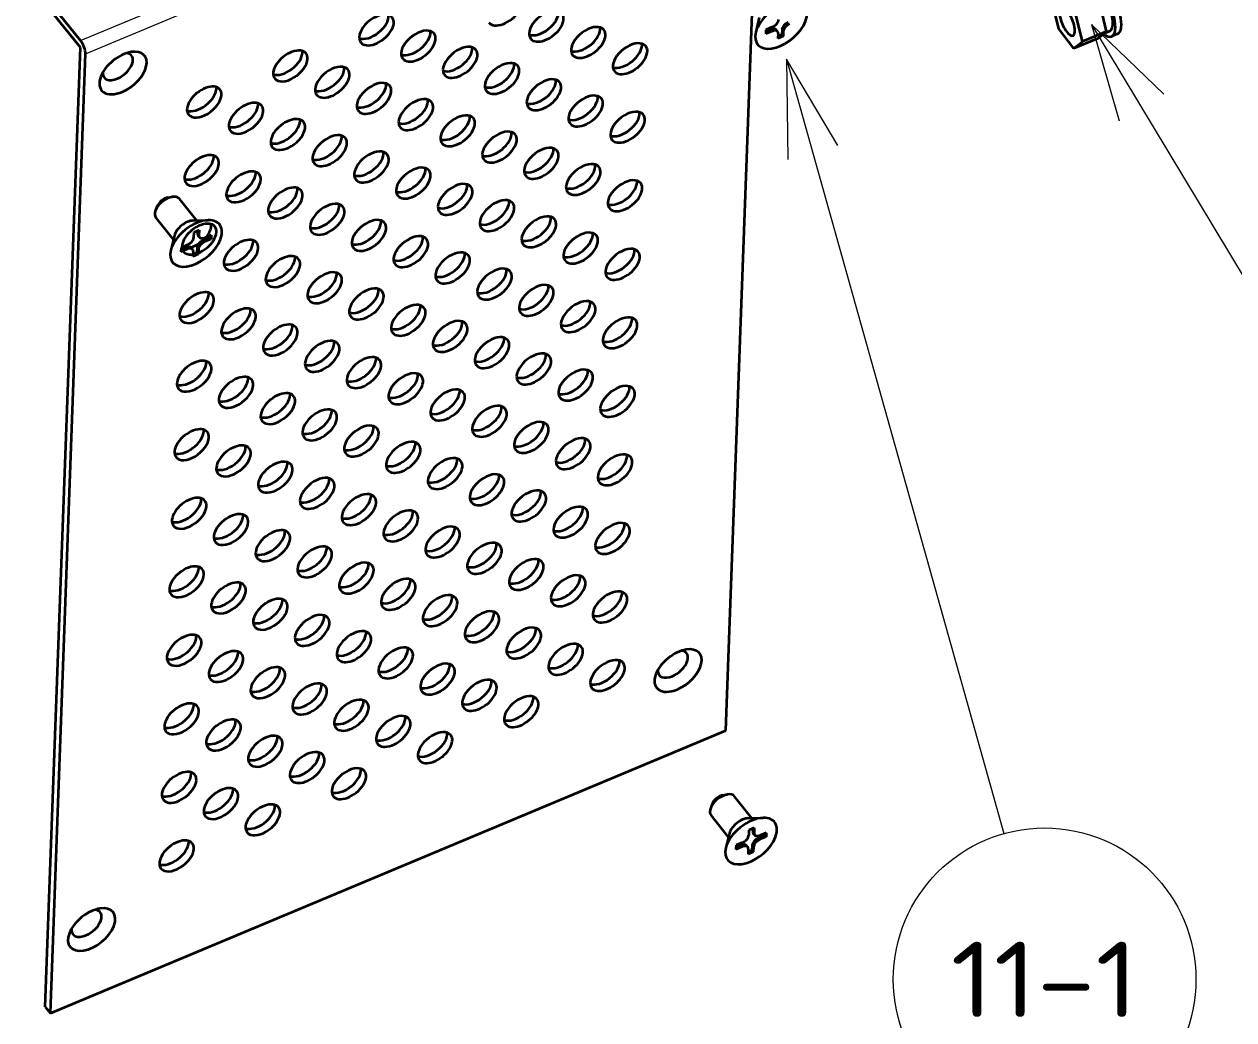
# Model space of a CAD drawing. Extents: x 23 to 417, y 3 to 294.
# Drawn here: x 349.18 to 373.29, y 99.04 to 118.87 of the extents above; entities that cross this region are included whole.
import ezdxf
from ezdxf.enums import TextEntityAlignment as Align

# ---------------------------------------------------------------- set-up
doc = ezdxf.new("R2010")
doc.units = 0
doc.layers.get('0').update_dxf_attribs({"lineweight": 13})
doc.styles.get("Standard").update_dxf_attribs({"font": 'isocp.shx'})

# ---------------------------------------------------------------- blocks, each defined once
blk = doc.blocks.new('BLOCK4674')
at = {"color": 7, "lineweight": 13}
blk.add_line((84.34, -8.63), (105.97, -85.78), dxfattribs=at)
blk.add_lwpolyline([(89.44, -17.23), (84.34, -8.63), (84.46, -18.63)], dxfattribs=at)
blk.add_circle((110.05, -100.3), 15.08, dxfattribs=at)
blk.add_text('11-1', height=7.5, dxfattribs=at).set_placement((100.69, -104.05), (119.41, -104.05), align=Align.FIT)
blk = doc.blocks.new('BLOCK4675')
at = {"color": 7, "lineweight": 35, "ltscale": 0.037434}
for p, q in [((81.62, -4.51), (81.26, -5.97)), ((23.33, -26.22), (22.97, -27.67)), ((78.65, -85.74), (78.29, -87.2))]:
    blk.add_line(p, q, dxfattribs=at)
at = {"color": 7, "lineweight": 35, "ltscale": 0.010246}
for p, q in [((82.28, -5.71), (82.27, -6.12)), ((82.31, -85.69), (82.3, -86.1)), ((79.31, -86.94), (79.29, -87.35))]:
    blk.add_line(p, q, dxfattribs=at)
at = {"color": 7, "lineweight": 35, "ltscale": 0.017455}
for p, q in [((82.91, -5.85), (82.27, -6.12)), ((82.93, -5.44), (82.28, -5.71)), ((79.95, -86.67), (79.31, -86.94)), ((82.17, -85.94), (81.53, -86.21)), ((82.3, -86.1), (81.65, -86.36)), ((82.31, -85.69), (81.67, -85.96)), ((79.94, -87.08), (79.29, -87.35))]:
    blk.add_line(p, q, dxfattribs=at)
at = {"color": 7, "lineweight": 35, "ltscale": 0.013773}
for p, q in [((82.78, -5.69), (82.28, -5.91)), ((79.81, -86.92), (79.3, -87.14))]:
    blk.add_line(p, q, dxfattribs=at)
at = {"color": 7, "lineweight": 13, "ltscale": 0.005104}
for p, q in [((82.78, -5.69), (82.91, -5.85)), ((83.88, -5.7), (84.01, -5.86)), ((25.64, -26.05), (25.77, -26.2)), ((24.49, -27.4), (24.62, -27.56)), ((25.59, -27.41), (25.72, -27.57)), ((26.21, -26.68), (26.34, -26.84)), ((80.96, -85.57), (81.09, -85.73)), ((81.53, -86.21), (81.65, -86.36)), ((79.81, -86.92), (79.94, -87.08)), ((80.91, -86.94), (81.04, -87.09))]:
    blk.add_line(p, q, dxfattribs=at)
at = {"color": 7, "lineweight": 35, "ltscale": 0.005104}
for p, q in [((83.44, -5.89), (83.31, -5.73)), ((83.86, -6.22), (83.99, -6.37)), ((25.82, -26.39), (25.69, -26.23)), ((26.85, -26.41), (26.98, -26.57)), ((25.15, -27.6), (25.02, -27.44)), ((25.57, -27.92), (25.7, -28.08)), ((81.14, -85.92), (81.01, -85.76)), ((82.17, -85.94), (82.3, -86.1)), ((80.46, -87.12), (80.34, -86.96)), ((80.89, -87.45), (81.02, -87.61))]:
    blk.add_line(p, q, dxfattribs=at)
at = {"color": 7, "lineweight": 35, "ltscale": 0.012808}
for p, q in [((83.88, -5.7), (83.86, -6.22)), ((84.01, -5.86), (83.99, -6.37)), ((83.5, -6.08), (83.48, -6.59)), ((80.59, -85.43), (80.57, -85.94)), ((81.1, -85.22), (81.09, -85.73)), ((80.52, -87.31), (80.5, -87.82)), ((80.91, -86.94), (80.89, -87.45)), ((81.04, -87.09), (81.02, -87.61))]:
    blk.add_line(p, q, dxfattribs=at)
at = {"color": 7, "lineweight": 35, "ltscale": 0.013963}
for p, q in [((83.99, -6.37), (83.48, -6.59)), ((81.1, -85.22), (80.59, -85.43)), ((81.02, -87.61), (80.5, -87.82))]:
    blk.add_line(p, q, dxfattribs=at)
at = {"color": 7, "lineweight": 35, "ltscale": 0.010281}
for p, q in [((83.86, -6.22), (83.49, -6.37)), ((80.89, -87.45), (80.51, -87.61))]:
    blk.add_line(p, q, dxfattribs=at)
at = {"color": 7, "lineweight": 35, "ltscale": 0.01021}
blk.add_line((22.71, -22.42), (23.11, -22.35), dxfattribs=at)
at = {"color": 7, "lineweight": 35, "ltscale": 0.069254}
for p, q in [((25.58, -24.71), (23.84, -22.56)), ((80.89, -84.24), (79.16, -82.08))]:
    blk.add_line(p, q, dxfattribs=at)
at = {"color": 7, "lineweight": 35, "ltscale": 0.010211}
for p, q in [((21.61, -23.3), (21.46, -23.68)), ((78.03, -81.94), (78.43, -81.88)), ((76.92, -82.83), (76.78, -83.21))]:
    blk.add_line(p, q, dxfattribs=at)
at = {"color": 7, "lineweight": 35, "ltscale": 0.069253}
for p, q in [((23.24, -26.59), (21.5, -24.44)), ((78.56, -86.12), (76.82, -83.96))]:
    blk.add_line(p, q, dxfattribs=at)
at = {"color": 7, "lineweight": 35, "ltscale": 0.037433}
for p, q in [((25.19, -24.72), (26.69, -24.68)), ((80.51, -84.25), (82, -84.21))]:
    blk.add_line(p, q, dxfattribs=at)
at = {"color": 7, "lineweight": 35, "ltscale": 0.012803}
for p, q in [((25.27, -25.91), (25.25, -26.42)), ((25.79, -25.69), (25.77, -26.2)), ((25.59, -27.41), (25.57, -27.92)), ((25.72, -27.57), (25.7, -28.08)), ((25.2, -27.79), (25.18, -28.3))]:
    blk.add_line(p, q, dxfattribs=at)
at = {"color": 7, "lineweight": 35, "ltscale": 0.013966}
for p, q in [((25.79, -25.69), (25.27, -25.91)), ((25.7, -28.08), (25.18, -28.3))]:
    blk.add_line(p, q, dxfattribs=at)
at = {"color": 7, "lineweight": 35, "ltscale": 0.007401}
blk.add_line((25.65, -25.75), (25.64, -26.05), dxfattribs=at)
at = {"color": 7, "lineweight": 35, "ltscale": 0.017458}
for p, q in [((26.85, -26.41), (26.21, -26.68)), ((27, -26.16), (26.35, -26.43)), ((24.62, -27.56), (23.97, -27.83)), ((24.63, -27.15), (23.99, -27.42)), ((26.98, -26.57), (26.34, -26.84))]:
    blk.add_line(p, q, dxfattribs=at)
at = {"color": 7, "lineweight": 35, "ltscale": 0.00484}
blk.add_line((26.86, -26.22), (26.85, -26.41), dxfattribs=at)
at = {"color": 7, "lineweight": 35, "ltscale": 0.010242}
for p, q in [((27, -26.16), (26.98, -26.57)), ((23.99, -27.42), (23.97, -27.83))]:
    blk.add_line(p, q, dxfattribs=at)
at = {"color": 7, "lineweight": 35, "ltscale": 0.013781}
blk.add_line((24.49, -27.4), (23.98, -27.61), dxfattribs=at)
at = {"color": 7, "lineweight": 35, "ltscale": 0.010288}
blk.add_line((25.57, -27.92), (25.19, -28.08), dxfattribs=at)
at = {"color": 7, "lineweight": 35, "ltscale": 0.007406}
blk.add_line((80.97, -85.27), (80.96, -85.57), dxfattribs=at)
at = {"color": 7, "lineweight": 35, "ltscale": 0.004844}
blk.add_line((82.18, -85.74), (82.17, -85.94), dxfattribs=at)
at = {"color": 7, "lineweight": 35}
for centre, major_axis, start_param, end_param in [((83.78, -5.29), (2.34, 1.88), 0.650942, 2.4907), ((83.78, -5.29), (2.34, 1.88), 5.319427, 6.934127), ((82.95, -4.96), (0.545, 0.439), 4.24863, 5.819427), ((83.78, -5.29), (2.34, 1.88), 2.4907, 5.319427), ((82.77, -6.17), (0.545, 0.439), 0.000046, 1.107038), ((82.9, -6.33), (0.545, 0.439), 0.000046, 1.107038), ((82.9, -6.33), (0.545, 0.439), 5.819427, 6.283231), ((84.48, -5.45), (0.545, 0.439), 1.107038, 2.677834), ((84.61, -5.61), (0.545, 0.439), 1.107038, 2.677834), ((22.67, -23.5), (1.17, 0.94), 0.785112, 2.356578), ((22.41, -23.18), (0.779, 0.627), 0.785112, 2.356578), ((22.67, -23.5), (1.17, 0.94), 0.000018, 0.785112), ((22.67, -23.5), (1.17, 0.94), 2.356578, 3.141611), ((25.49, -27), (2.34, 1.88), 0.650942, 2.490699), ((24.59, -25.88), (1.17, 0.94), 0.650942, 2.490699), ((25.49, -27), (2.34, 1.88), 5.320105, 6.934128), ((24.65, -26.67), (0.545, 0.439), 4.249309, 5.820105), ((26.24, -25.79), (0.545, 0.439), 2.678512, 3.141639), ((26.37, -25.95), (0.545, 0.439), 2.678512, 3.141639), ((26.37, -25.95), (0.545, 0.439), 3.141639, 4.249309), ((25.49, -27), (2.34, 1.88), 2.490699, 5.320105), ((24.47, -27.88), (0.545, 0.439), 0.000046, 1.107716), ((24.6, -28.04), (0.545, 0.439), 0.000046, 1.107716), ((24.6, -28.04), (0.545, 0.439), 5.820105, 6.283231), ((26.19, -27.16), (0.545, 0.439), 1.107716, 2.678512), ((26.32, -27.32), (0.545, 0.439), 1.107716, 2.678512), ((77.99, -83.02), (1.17, 0.94), 0.785109, 2.356579), ((77.73, -82.7), (0.779, 0.627), 0.785109, 2.356579), ((77.99, -83.02), (1.17, 0.94), 0.00002, 0.785109), ((77.99, -83.02), (1.17, 0.94), 2.356579, 3.141613), ((80.8, -86.52), (2.34, 1.88), 0.650942, 2.4907), ((79.91, -85.41), (1.17, 0.94), 0.650942, 2.4907), ((80.8, -86.52), (2.34, 1.88), 5.319427, 6.934127), ((81.56, -85.32), (0.545, 0.439), 2.677834, 3.141638), ((80.8, -86.52), (2.34, 1.88), 2.4907, 5.319427), ((79.97, -86.2), (0.545, 0.439), 4.24863, 5.819427), ((81.51, -86.68), (0.545, 0.439), 1.107038, 2.677834), ((81.64, -86.84), (0.545, 0.439), 1.107038, 2.677834), ((81.69, -85.48), (0.545, 0.439), 2.677834, 3.141638), ((81.69, -85.48), (0.545, 0.439), 3.141638, 4.24863), ((79.79, -87.4), (0.545, 0.439), 0.000046, 1.107038), ((79.92, -87.56), (0.545, 0.439), 0.000046, 1.107038), ((79.92, -87.56), (0.545, 0.439), 5.819427, 6.283231)]:
    blk.add_ellipse(centre, major_axis=major_axis, ratio=0.577196, start_param=start_param, end_param=end_param, dxfattribs=at)
blk = doc.blocks.new('BLOCK4683')
at = {"color": 7, "lineweight": 35}
for p, q in [((21.26, -23.78), (-68.82, 88.21)), ((21.24, -24.46), (-68.84, 87.53)), ((85.57, -92.49), (89.07, 3.07)), ((17.74, -120.03), (21.24, -24.46)), ((18.25, -120.66), (21.75, -25.1)), ((18.25, -120.66), (85.57, -92.49))]:
    blk.add_line(p, q, dxfattribs=at)
at = {"color": 7, "lineweight": 13}
for p, q in [((21.26, -23.78), (88.59, 4.39)), ((21.75, -25.1), (89.07, 3.07))]:
    blk.add_line(p, q, dxfattribs=at)
at = {"color": 7, "lineweight": 35, "ltscale": 0.020415}
blk.add_line((17.74, -120.03), (18.25, -120.66), dxfattribs=at)
at = {"color": 7, "lineweight": 35}
for centre, major_axis, ratio, start_param, end_param in [((63.51, -20.73), (1.56, 1.25), 0.577196, 3.141614, 6.283207), ((50.75, -22.71), (1.56, 1.25), 0.577196, 0.000021, 2.677834), ((50.24, -22.07), (1.56, 1.25), 0.577196, 3.502832, 5.922053), ((50.75, -22.71), (1.56, 1.25), 0.577196, 3.141614, 6.283207), ((67.68, -22.34), (1.56, 1.25), 0.577196, 0.000021, 2.677834), ((67.17, -21.71), (1.56, 1.25), 0.577196, 3.502832, 5.922053), ((67.68, -22.34), (1.56, 1.25), 0.577196, 3.141614, 6.283207), ((54.92, -24.32), (1.56, 1.25), 0.577196, 0.000021, 2.677834), ((54.41, -23.69), (1.56, 1.25), 0.577196, 3.502832, 5.922053), ((71.85, -23.96), (1.56, 1.25), 0.577196, 0.000021, 2.677834), ((71.34, -23.32), (1.56, 1.25), 0.577196, 3.502832, 5.922053), ((71.85, -23.96), (1.56, 1.25), 0.577196, 3.141614, 6.283207), ((21.24, -24.46), (-0.386, 0.922), 0.365278, 3.810389, 5.381185), ((50.75, -22.71), (1.56, 1.25), 0.577196, 2.677834, 3.141614), ((54.92, -24.32), (1.56, 1.25), 0.577196, 3.141614, 6.283207), ((67.68, -22.34), (1.56, 1.25), 0.577196, 2.677834, 3.141614), ((76.02, -25.58), (1.56, 1.25), 0.577196, 0.000021, 2.677834), ((75.5, -24.94), (1.56, 1.25), 0.577196, 3.502832, 5.922053), ((25.49, -27), (2.14, 1.72), 0.577196, 0.785153, 2.356353), ((24.97, -26.36), (1.36, 1.1), 0.577196, 4.24863, 6.811161), ((25.49, -27), (2.14, 1.72), 0.577196, 4.248631, 7.068339), ((42.17, -26.3), (1.56, 1.25), 0.577196, 0.000021, 3.141614), ((41.66, -25.66), (1.56, 1.25), 0.577196, 3.502832, 5.819427), ((41.66, -25.66), (1.56, 1.25), 0.577196, 5.819427, 5.922053), ((42.17, -26.3), (1.56, 1.25), 0.577196, 5.819427, 6.283207), ((54.92, -24.32), (1.56, 1.25), 0.577196, 2.677834, 3.141614), ((59.09, -25.94), (1.56, 1.25), 0.577196, 0.000021, 2.677834), ((58.58, -25.3), (1.56, 1.25), 0.577196, 3.502832, 5.922053), ((59.09, -25.94), (1.56, 1.25), 0.577196, 3.141614, 6.283207), ((71.85, -23.96), (1.56, 1.25), 0.577196, 2.677834, 3.141614), ((76.02, -25.58), (1.56, 1.25), 0.577196, 3.141614, 6.283207), ((42.17, -26.3), (1.56, 1.25), 0.577196, 3.141614, 5.819427), ((46.34, -27.92), (1.56, 1.25), 0.577196, 0.000021, 2.677834), ((45.82, -27.28), (1.56, 1.25), 0.577196, 3.502832, 5.922053), ((63.26, -27.55), (1.56, 1.25), 0.577196, 0.000021, 2.677834), ((62.75, -26.92), (1.56, 1.25), 0.577196, 3.502832, 5.922053), ((63.26, -27.55), (1.56, 1.25), 0.577196, 3.141614, 6.283207), ((76.02, -25.58), (1.56, 1.25), 0.577196, 2.677834, 3.141614), ((25.49, -27), (2.14, 1.72), 0.577196, 2.356353, 4.24863), ((24.97, -26.36), (1.36, 1.1), 0.577196, 2.614434, 4.24863), ((46.34, -27.92), (1.56, 1.25), 0.577196, 3.141614, 6.283207), ((59.09, -25.94), (1.56, 1.25), 0.577196, 2.677834, 3.141614), ((67.43, -29.17), (1.56, 1.25), 0.577196, 0.000021, 2.677834), ((66.92, -28.53), (1.56, 1.25), 0.577196, 3.502832, 5.922053), ((33.58, -29.89), (1.56, 1.25), 0.577196, 0.000021, 3.141614), ((33.07, -29.26), (1.56, 1.25), 0.577196, 3.502832, 5.819427), ((33.07, -29.26), (1.56, 1.25), 0.577196, 5.819427, 5.922053), ((33.58, -29.89), (1.56, 1.25), 0.577196, 5.819427, 6.283207), ((46.34, -27.92), (1.56, 1.25), 0.577196, 2.677834, 3.141614), ((50.5, -29.53), (1.56, 1.25), 0.577196, 0.000021, 2.677834), ((49.99, -28.9), (1.56, 1.25), 0.577196, 3.502832, 5.922053), ((50.5, -29.53), (1.56, 1.25), 0.577196, 3.141614, 6.283207), ((63.26, -27.55), (1.56, 1.25), 0.577196, 2.677834, 3.141614), ((67.43, -29.17), (1.56, 1.25), 0.577196, 3.141614, 6.283207), ((33.58, -29.89), (1.56, 1.25), 0.577196, 3.141614, 5.819427), ((37.75, -31.51), (1.56, 1.25), 0.577196, 0.000021, 3.141614), ((37.24, -30.87), (1.56, 1.25), 0.577196, 5.819427, 5.922053), ((54.67, -31.15), (1.56, 1.25), 0.577196, 0.000021, 2.677834), ((54.16, -30.51), (1.56, 1.25), 0.577196, 3.502832, 5.922053), ((54.67, -31.15), (1.56, 1.25), 0.577196, 3.141614, 6.283207), ((67.43, -29.17), (1.56, 1.25), 0.577196, 2.677834, 3.141614), ((71.6, -30.79), (1.56, 1.25), 0.577196, 0.000021, 2.677834), ((71.09, -30.15), (1.56, 1.25), 0.577196, 3.502832, 5.922053), ((71.6, -30.79), (1.56, 1.25), 0.577196, 3.141614, 6.283207), ((37.24, -30.87), (1.56, 1.25), 0.577196, 3.502832, 5.819427), ((37.75, -31.51), (1.56, 1.25), 0.577196, 3.141614, 5.819427), ((37.75, -31.51), (1.56, 1.25), 0.577196, 5.819427, 6.283207), ((50.5, -29.53), (1.56, 1.25), 0.577196, 2.677834, 3.141614), ((58.84, -32.76), (1.56, 1.25), 0.577196, 0.000021, 2.677834), ((58.33, -32.13), (1.56, 1.25), 0.577196, 3.502832, 5.922053), ((75.77, -32.4), (1.56, 1.25), 0.577196, 0.000021, 2.677834), ((75.25, -31.77), (1.56, 1.25), 0.577196, 3.502832, 5.922053), ((75.77, -32.4), (1.56, 1.25), 0.577196, 3.141614, 6.283207), ((41.92, -33.13), (1.56, 1.25), 0.577196, 0.000021, 3.141614), ((41.41, -32.49), (1.56, 1.25), 0.577196, 3.502832, 5.819427), ((41.92, -33.13), (1.56, 1.25), 0.577196, 3.141614, 5.819427), ((41.41, -32.49), (1.56, 1.25), 0.577196, 5.819427, 5.922053), ((41.92, -33.13), (1.56, 1.25), 0.577196, 5.819427, 6.283207), ((54.67, -31.15), (1.56, 1.25), 0.577196, 2.677834, 3.141614), ((58.84, -32.76), (1.56, 1.25), 0.577196, 3.141614, 6.283207), ((71.6, -30.79), (1.56, 1.25), 0.577196, 2.677834, 3.141614), ((46.09, -34.74), (1.56, 1.25), 0.577196, 0.000021, 2.677834), ((45.57, -34.11), (1.56, 1.25), 0.577196, 3.502832, 5.922053), ((46.09, -34.74), (1.56, 1.25), 0.577196, 3.141614, 6.283207), ((58.84, -32.76), (1.56, 1.25), 0.577196, 2.677834, 3.141614), ((63.01, -34.38), (1.56, 1.25), 0.577196, 0.000021, 2.677834), ((62.5, -33.74), (1.56, 1.25), 0.577196, 3.502832, 5.922053), ((63.01, -34.38), (1.56, 1.25), 0.577196, 3.141614, 6.283207), ((75.77, -32.4), (1.56, 1.25), 0.577196, 2.677834, 3.141614), ((50.25, -36.36), (1.56, 1.25), 0.577196, 0.000021, 2.677834), ((49.74, -35.72), (1.56, 1.25), 0.577196, 3.502832, 5.922053), ((67.18, -36), (1.56, 1.25), 0.577196, 0.000021, 2.677834), ((66.67, -35.36), (1.56, 1.25), 0.577196, 3.502832, 5.922053), ((67.18, -36), (1.56, 1.25), 0.577196, 3.141614, 6.283207), ((33.33, -36.72), (1.56, 1.25), 0.577196, 0.000021, 3.141614), ((32.82, -36.08), (1.56, 1.25), 0.577196, 3.502832, 5.819427), ((33.33, -36.72), (1.56, 1.25), 0.577196, 3.141614, 5.819427), ((32.82, -36.08), (1.56, 1.25), 0.577196, 5.819427, 5.922053), ((33.33, -36.72), (1.56, 1.25), 0.577196, 5.819427, 6.283207), ((46.09, -34.74), (1.56, 1.25), 0.577196, 2.677834, 3.141614), ((50.25, -36.36), (1.56, 1.25), 0.577196, 3.141614, 6.283207), ((63.01, -34.38), (1.56, 1.25), 0.577196, 2.677834, 3.141614), ((71.35, -37.61), (1.56, 1.25), 0.577196, 0.000021, 2.677834), ((70.84, -36.98), (1.56, 1.25), 0.577196, 3.502832, 5.922053), ((37.5, -38.34), (1.56, 1.25), 0.577196, 0.000021, 3.141614), ((36.99, -37.7), (1.56, 1.25), 0.577196, 3.502832, 5.819427), ((36.99, -37.7), (1.56, 1.25), 0.577196, 5.819427, 5.922053), ((37.5, -38.34), (1.56, 1.25), 0.577196, 5.819427, 6.283207), ((50.25, -36.36), (1.56, 1.25), 0.577196, 2.677834, 3.141614), ((54.42, -37.97), (1.56, 1.25), 0.577196, 0.000021, 2.677834), ((53.91, -37.34), (1.56, 1.25), 0.577196, 3.502832, 5.922053), ((54.42, -37.97), (1.56, 1.25), 0.577196, 3.141614, 6.283207), ((67.18, -36), (1.56, 1.25), 0.577196, 2.677834, 3.141614), ((71.35, -37.61), (1.56, 1.25), 0.577196, 3.141614, 6.283207), ((37.5, -38.34), (1.56, 1.25), 0.577196, 3.141614, 5.819427), ((41.67, -39.95), (1.56, 1.25), 0.577196, 0.000021, 3.141614), ((41.16, -39.32), (1.56, 1.25), 0.577196, 5.819427, 5.922053), ((58.59, -39.59), (1.56, 1.25), 0.577196, 0.000021, 2.677834), ((58.08, -38.95), (1.56, 1.25), 0.577196, 3.502832, 5.922053), ((58.59, -39.59), (1.56, 1.25), 0.577196, 3.141614, 6.283207), ((71.35, -37.61), (1.56, 1.25), 0.577196, 2.677834, 3.141614), ((75.52, -39.23), (1.56, 1.25), 0.577196, 0.000021, 2.677834), ((75, -38.59), (1.56, 1.25), 0.577196, 3.502832, 5.922053), ((75.52, -39.23), (1.56, 1.25), 0.577196, 3.141614, 6.283207), ((41.16, -39.32), (1.56, 1.25), 0.577196, 3.502832, 5.819427), ((41.67, -39.95), (1.56, 1.25), 0.577196, 3.141614, 5.819427), ((41.67, -39.95), (1.56, 1.25), 0.577196, 5.819427, 6.283207), ((54.42, -37.97), (1.56, 1.25), 0.577196, 2.677834, 3.141614), ((62.76, -41.21), (1.56, 1.25), 0.577196, 0.000021, 2.677834), ((62.25, -40.57), (1.56, 1.25), 0.577196, 3.502832, 5.922053), ((45.84, -41.57), (1.56, 1.25), 0.577196, 0.000021, 2.677834), ((45.32, -40.93), (1.56, 1.25), 0.577196, 3.502832, 5.922053), ((45.84, -41.57), (1.56, 1.25), 0.577196, 3.141614, 6.283207), ((58.59, -39.59), (1.56, 1.25), 0.577196, 2.677834, 3.141614), ((62.76, -41.21), (1.56, 1.25), 0.577196, 3.141614, 6.283207), ((75.52, -39.23), (1.56, 1.25), 0.577196, 2.677834, 3.141614), ((33.08, -43.55), (1.56, 1.25), 0.577196, 0.000021, 3.141614), ((32.57, -42.91), (1.56, 1.25), 0.577196, 5.819427, 5.922053), ((50, -43.18), (1.56, 1.25), 0.577196, 0.000021, 2.677834), ((49.49, -42.55), (1.56, 1.25), 0.577196, 3.502832, 5.922053), ((50, -43.18), (1.56, 1.25), 0.577196, 3.141614, 6.283207), ((62.76, -41.21), (1.56, 1.25), 0.577196, 2.677834, 3.141614), ((66.93, -42.82), (1.56, 1.25), 0.577196, 0.000021, 2.677834), ((66.42, -42.19), (1.56, 1.25), 0.577196, 3.502832, 5.922053), ((66.93, -42.82), (1.56, 1.25), 0.577196, 3.141614, 6.283207), ((32.57, -42.91), (1.56, 1.25), 0.577196, 3.502832, 5.819427), ((33.08, -43.55), (1.56, 1.25), 0.577196, 3.141614, 5.819427), ((33.08, -43.55), (1.56, 1.25), 0.577196, 5.819427, 6.283207), ((45.84, -41.57), (1.56, 1.25), 0.577196, 2.677834, 3.141614), ((54.17, -44.8), (1.56, 1.25), 0.577196, 0.000021, 2.677834), ((53.66, -44.16), (1.56, 1.25), 0.577196, 3.502832, 5.922053), ((71.1, -44.44), (1.56, 1.25), 0.577196, 0.000021, 2.677834), ((70.59, -43.8), (1.56, 1.25), 0.577196, 3.502832, 5.922053), ((71.1, -44.44), (1.56, 1.25), 0.577196, 3.141614, 6.283207), ((37.25, -45.16), (1.56, 1.25), 0.577196, 0.000021, 3.141614), ((36.74, -44.53), (1.56, 1.25), 0.577196, 3.502832, 5.819427), ((37.25, -45.16), (1.56, 1.25), 0.577196, 3.141614, 5.819427), ((36.74, -44.53), (1.56, 1.25), 0.577196, 5.819427, 5.922053), ((37.25, -45.16), (1.56, 1.25), 0.577196, 5.819427, 6.283207), ((50, -43.18), (1.56, 1.25), 0.577196, 2.677834, 3.141614), ((54.17, -44.8), (1.56, 1.25), 0.577196, 3.141614, 6.283207), ((66.93, -42.82), (1.56, 1.25), 0.577196, 2.677834, 3.141614), ((75.27, -46.06), (1.56, 1.25), 0.577196, 0.000021, 2.677834), ((74.75, -45.42), (1.56, 1.25), 0.577196, 3.502832, 5.922053), ((41.42, -46.78), (1.56, 1.25), 0.577196, 0.000021, 3.141614), ((40.91, -46.14), (1.56, 1.25), 0.577196, 3.502832, 5.819427), ((40.91, -46.14), (1.56, 1.25), 0.577196, 5.819427, 5.922053), ((41.42, -46.78), (1.56, 1.25), 0.577196, 5.819427, 6.283207), ((54.17, -44.8), (1.56, 1.25), 0.577196, 2.677834, 3.141614), ((58.34, -46.42), (1.56, 1.25), 0.577196, 0.000021, 2.677834), ((57.83, -45.78), (1.56, 1.25), 0.577196, 3.502832, 5.922053), ((58.34, -46.42), (1.56, 1.25), 0.577196, 3.141614, 6.283207), ((71.1, -44.44), (1.56, 1.25), 0.577196, 2.677834, 3.141614), ((75.27, -46.06), (1.56, 1.25), 0.577196, 3.141614, 6.283207), ((41.42, -46.78), (1.56, 1.25), 0.577196, 3.141614, 5.819427), ((45.59, -48.39), (1.56, 1.25), 0.577196, 0.000021, 2.677834), ((45.07, -47.76), (1.56, 1.25), 0.577196, 3.502832, 5.922053), ((62.51, -48.03), (1.56, 1.25), 0.577196, 0.000021, 2.677834), ((62, -47.4), (1.56, 1.25), 0.577196, 3.502832, 5.922053), ((62.51, -48.03), (1.56, 1.25), 0.577196, 3.141614, 6.283207), ((75.27, -46.06), (1.56, 1.25), 0.577196, 2.677834, 3.141614), ((45.59, -48.39), (1.56, 1.25), 0.577196, 3.141614, 6.283207), ((58.34, -46.42), (1.56, 1.25), 0.577196, 2.677834, 3.141614), ((66.68, -49.65), (1.56, 1.25), 0.577196, 0.000021, 2.677834), ((66.17, -49.01), (1.56, 1.25), 0.577196, 3.502832, 5.922053), ((32.83, -50.37), (1.56, 1.25), 0.577196, 0.000021, 3.141614), ((32.32, -49.74), (1.56, 1.25), 0.577196, 3.502832, 5.819427), ((32.32, -49.74), (1.56, 1.25), 0.577196, 5.819427, 5.922053), ((32.83, -50.37), (1.56, 1.25), 0.577196, 5.819427, 6.283207), ((45.59, -48.39), (1.56, 1.25), 0.577196, 2.677834, 3.141614), ((49.75, -50.01), (1.56, 1.25), 0.577196, 0.000021, 2.677834), ((49.24, -49.37), (1.56, 1.25), 0.577196, 3.502832, 5.922053), ((49.75, -50.01), (1.56, 1.25), 0.577196, 3.141614, 6.283207), ((62.51, -48.03), (1.56, 1.25), 0.577196, 2.677834, 3.141614), ((66.68, -49.65), (1.56, 1.25), 0.577196, 3.141614, 6.283207), ((32.83, -50.37), (1.56, 1.25), 0.577196, 3.141614, 5.819427), ((37, -51.99), (1.56, 1.25), 0.577196, 0.000021, 3.141614), ((36.49, -51.35), (1.56, 1.25), 0.577196, 5.819427, 5.922053), ((53.92, -51.63), (1.56, 1.25), 0.577196, 0.000021, 2.677834), ((53.41, -50.99), (1.56, 1.25), 0.577196, 3.502832, 5.922053), ((53.92, -51.63), (1.56, 1.25), 0.577196, 3.141614, 6.283207), ((66.68, -49.65), (1.56, 1.25), 0.577196, 2.677834, 3.141614), ((70.85, -51.27), (1.56, 1.25), 0.577196, 0.000021, 2.677834), ((70.34, -50.63), (1.56, 1.25), 0.577196, 3.502832, 5.922053), ((70.85, -51.27), (1.56, 1.25), 0.577196, 3.141614, 6.283207), ((36.49, -51.35), (1.56, 1.25), 0.577196, 3.502832, 5.819427), ((37, -51.99), (1.56, 1.25), 0.577196, 3.141614, 5.819427), ((37, -51.99), (1.56, 1.25), 0.577196, 5.819427, 6.283207), ((49.75, -50.01), (1.56, 1.25), 0.577196, 2.677834, 3.141614), ((58.09, -53.24), (1.56, 1.25), 0.577196, 0.000021, 2.677834), ((57.58, -52.61), (1.56, 1.25), 0.577196, 3.502832, 5.922053), ((75.02, -52.88), (1.56, 1.25), 0.577196, 0.000021, 2.677834), ((74.5, -52.25), (1.56, 1.25), 0.577196, 3.502832, 5.922053), ((75.02, -52.88), (1.56, 1.25), 0.577196, 3.141614, 6.283207), ((41.17, -53.6), (1.56, 1.25), 0.577196, 0.000021, 3.141614), ((40.66, -52.97), (1.56, 1.25), 0.577196, 3.502832, 5.819427), ((41.17, -53.6), (1.56, 1.25), 0.577196, 3.141614, 5.819427), ((40.66, -52.97), (1.56, 1.25), 0.577196, 5.819427, 5.922053), ((41.17, -53.6), (1.56, 1.25), 0.577196, 5.819427, 6.283207), ((53.92, -51.63), (1.56, 1.25), 0.577196, 2.677834, 3.141614), ((58.09, -53.24), (1.56, 1.25), 0.577196, 3.141614, 6.283207), ((70.85, -51.27), (1.56, 1.25), 0.577196, 2.677834, 3.141614), ((45.34, -55.22), (1.56, 1.25), 0.577196, 0.000021, 2.677834), ((44.82, -54.58), (1.56, 1.25), 0.577196, 3.502832, 5.922053), ((45.34, -55.22), (1.56, 1.25), 0.577196, 3.141614, 6.283207), ((58.09, -53.24), (1.56, 1.25), 0.577196, 2.677834, 3.141614), ((62.26, -54.86), (1.56, 1.25), 0.577196, 0.000021, 2.677834), ((61.75, -54.22), (1.56, 1.25), 0.577196, 3.502832, 5.922053), ((62.26, -54.86), (1.56, 1.25), 0.577196, 3.141614, 6.283207), ((75.02, -52.88), (1.56, 1.25), 0.577196, 2.677834, 3.141614), ((32.58, -57.2), (1.56, 1.25), 0.577196, 0.000021, 3.141614), ((49.5, -56.84), (1.56, 1.25), 0.577196, 0.000021, 2.677834), ((48.99, -56.2), (1.56, 1.25), 0.577196, 3.502832, 5.922053), ((66.43, -56.48), (1.56, 1.25), 0.577196, 0.000021, 2.677834), ((65.92, -55.84), (1.56, 1.25), 0.577196, 3.502832, 5.922053), ((66.43, -56.48), (1.56, 1.25), 0.577196, 3.141614, 6.283207), ((32.07, -56.56), (1.56, 1.25), 0.577196, 3.502832, 5.819427), ((32.58, -57.2), (1.56, 1.25), 0.577196, 3.141614, 5.819427), ((32.07, -56.56), (1.56, 1.25), 0.577196, 5.819427, 5.922053), ((32.58, -57.2), (1.56, 1.25), 0.577196, 5.819427, 6.283207), ((45.34, -55.22), (1.56, 1.25), 0.577196, 2.677834, 3.141614), ((49.5, -56.84), (1.56, 1.25), 0.577196, 3.141614, 6.283207), ((62.26, -54.86), (1.56, 1.25), 0.577196, 2.677834, 3.141614), ((70.6, -58.09), (1.56, 1.25), 0.577196, 0.000021, 2.677834), ((70.09, -57.46), (1.56, 1.25), 0.577196, 3.502832, 5.922053), ((36.75, -58.81), (1.56, 1.25), 0.577196, 0.000021, 3.141614), ((36.24, -58.18), (1.56, 1.25), 0.577196, 3.502832, 5.819427), ((36.24, -58.18), (1.56, 1.25), 0.577196, 5.819427, 5.922053), ((36.75, -58.81), (1.56, 1.25), 0.577196, 5.819427, 6.283207), ((49.5, -56.84), (1.56, 1.25), 0.577196, 2.677834, 3.141614), ((53.67, -58.45), (1.56, 1.25), 0.577196, 0.000021, 2.677834), ((53.16, -57.82), (1.56, 1.25), 0.577196, 3.502832, 5.922053), ((53.67, -58.45), (1.56, 1.25), 0.577196, 3.141614, 6.283207), ((66.43, -56.48), (1.56, 1.25), 0.577196, 2.677834, 3.141614), ((70.6, -58.09), (1.56, 1.25), 0.577196, 3.141614, 6.283207), ((36.75, -58.81), (1.56, 1.25), 0.577196, 3.141614, 5.819427), ((40.92, -60.43), (1.56, 1.25), 0.577196, 0.000021, 3.141614), ((40.41, -59.79), (1.56, 1.25), 0.577196, 5.819427, 5.922053), ((57.84, -60.07), (1.56, 1.25), 0.577196, 0.000021, 2.677834), ((57.33, -59.43), (1.56, 1.25), 0.577196, 3.502832, 5.922053), ((57.84, -60.07), (1.56, 1.25), 0.577196, 3.141614, 6.283207), ((70.6, -58.09), (1.56, 1.25), 0.577196, 2.677834, 3.141614), ((74.77, -59.71), (1.56, 1.25), 0.577196, 0.000021, 2.677834), ((74.25, -59.07), (1.56, 1.25), 0.577196, 3.502832, 5.922053), ((74.77, -59.71), (1.56, 1.25), 0.577196, 3.141614, 6.283207), ((40.41, -59.79), (1.56, 1.25), 0.577196, 3.502832, 5.819427), ((40.92, -60.43), (1.56, 1.25), 0.577196, 3.141614, 5.819427), ((40.92, -60.43), (1.56, 1.25), 0.577196, 5.819427, 6.283207), ((53.67, -58.45), (1.56, 1.25), 0.577196, 2.677834, 3.141614), ((62.01, -61.69), (1.56, 1.25), 0.577196, 0.000021, 2.677834), ((61.5, -61.05), (1.56, 1.25), 0.577196, 3.502832, 5.922053), ((45.09, -62.05), (1.56, 1.25), 0.577196, 0.000021, 2.677834), ((44.57, -61.41), (1.56, 1.25), 0.577196, 3.502832, 5.922053), ((45.09, -62.05), (1.56, 1.25), 0.577196, 3.141614, 6.283207), ((57.84, -60.07), (1.56, 1.25), 0.577196, 2.677834, 3.141614), ((62.01, -61.69), (1.56, 1.25), 0.577196, 3.141614, 6.283207), ((74.77, -59.71), (1.56, 1.25), 0.577196, 2.677834, 3.141614), ((32.33, -64.02), (1.56, 1.25), 0.577196, 0.000021, 3.141614), ((31.82, -63.39), (1.56, 1.25), 0.577196, 3.502832, 5.819427), ((31.82, -63.39), (1.56, 1.25), 0.577196, 5.819427, 5.922053), ((49.25, -63.66), (1.56, 1.25), 0.577196, 0.000021, 2.677834), ((48.74, -63.03), (1.56, 1.25), 0.577196, 3.502832, 5.922053), ((49.25, -63.66), (1.56, 1.25), 0.577196, 3.141614, 6.283207), ((62.01, -61.69), (1.56, 1.25), 0.577196, 2.677834, 3.141614), ((66.18, -63.3), (1.56, 1.25), 0.577196, 0.000021, 2.677834), ((65.67, -62.66), (1.56, 1.25), 0.577196, 3.502832, 5.922053), ((66.18, -63.3), (1.56, 1.25), 0.577196, 3.141614, 6.283207), ((32.33, -64.02), (1.56, 1.25), 0.577196, 3.141614, 5.819427), ((32.33, -64.02), (1.56, 1.25), 0.577196, 5.819427, 6.283207), ((45.09, -62.05), (1.56, 1.25), 0.577196, 2.677834, 3.141614), ((53.42, -65.28), (1.56, 1.25), 0.577196, 0.000021, 2.677834), ((52.91, -64.64), (1.56, 1.25), 0.577196, 3.502832, 5.922053), ((70.35, -64.92), (1.56, 1.25), 0.577196, 0.000021, 2.677834), ((69.84, -64.28), (1.56, 1.25), 0.577196, 3.502832, 5.922053), ((70.35, -64.92), (1.56, 1.25), 0.577196, 3.141614, 6.283207), ((36.5, -65.64), (1.56, 1.25), 0.577196, 0.000021, 3.141614), ((35.99, -65), (1.56, 1.25), 0.577196, 3.502832, 5.819427), ((36.5, -65.64), (1.56, 1.25), 0.577196, 3.141614, 5.819427), ((35.99, -65), (1.56, 1.25), 0.577196, 5.819427, 5.922053), ((36.5, -65.64), (1.56, 1.25), 0.577196, 5.819427, 6.283207), ((49.25, -63.66), (1.56, 1.25), 0.577196, 2.677834, 3.141614), ((53.42, -65.28), (1.56, 1.25), 0.577196, 3.141614, 6.283207), ((66.18, -63.3), (1.56, 1.25), 0.577196, 2.677834, 3.141614), ((74.52, -66.53), (1.56, 1.25), 0.577196, 0.000021, 2.677834), ((74, -65.9), (1.56, 1.25), 0.577196, 3.502832, 5.922053), ((40.67, -67.26), (1.56, 1.25), 0.577196, 0.000021, 3.141614), ((40.16, -66.62), (1.56, 1.25), 0.577196, 3.502832, 5.819427), ((40.16, -66.62), (1.56, 1.25), 0.577196, 5.819427, 5.922053), ((40.67, -67.26), (1.56, 1.25), 0.577196, 5.819427, 6.283207), ((53.42, -65.28), (1.56, 1.25), 0.577196, 2.677834, 3.141614), ((57.59, -66.9), (1.56, 1.25), 0.577196, 0.000021, 2.677834), ((57.08, -66.26), (1.56, 1.25), 0.577196, 3.502832, 5.922053), ((57.59, -66.9), (1.56, 1.25), 0.577196, 3.141614, 6.283207), ((70.35, -64.92), (1.56, 1.25), 0.577196, 2.677834, 3.141614), ((74.52, -66.53), (1.56, 1.25), 0.577196, 3.141614, 6.283207), ((40.67, -67.26), (1.56, 1.25), 0.577196, 3.141614, 5.819427), ((44.84, -68.87), (1.56, 1.25), 0.577196, 0.000021, 2.677834), ((44.32, -68.24), (1.56, 1.25), 0.577196, 3.502832, 5.922053), ((61.76, -68.51), (1.56, 1.25), 0.577196, 0.000021, 2.677834), ((61.25, -67.87), (1.56, 1.25), 0.577196, 3.502832, 5.922053), ((61.76, -68.51), (1.56, 1.25), 0.577196, 3.141614, 6.283207), ((74.52, -66.53), (1.56, 1.25), 0.577196, 2.677834, 3.141614), ((44.84, -68.87), (1.56, 1.25), 0.577196, 3.141614, 6.283207), ((57.59, -66.9), (1.56, 1.25), 0.577196, 2.677834, 3.141614), ((65.93, -70.13), (1.56, 1.25), 0.577196, 0.000021, 2.677834), ((65.42, -69.49), (1.56, 1.25), 0.577196, 3.502832, 5.922053), ((32.08, -70.85), (1.56, 1.25), 0.577196, 0.000021, 3.141614), ((31.57, -70.21), (1.56, 1.25), 0.577196, 3.502832, 5.819427), ((31.57, -70.21), (1.56, 1.25), 0.577196, 5.819427, 5.922053), ((32.08, -70.85), (1.56, 1.25), 0.577196, 5.819427, 6.283207), ((44.84, -68.87), (1.56, 1.25), 0.577196, 2.677834, 3.141614), ((49, -70.49), (1.56, 1.25), 0.577196, 0.000021, 2.677834), ((48.49, -69.85), (1.56, 1.25), 0.577196, 3.502832, 5.922053), ((49, -70.49), (1.56, 1.25), 0.577196, 3.141614, 6.283207), ((61.76, -68.51), (1.56, 1.25), 0.577196, 2.677834, 3.141614), ((65.93, -70.13), (1.56, 1.25), 0.577196, 3.141614, 6.283207), ((32.08, -70.85), (1.56, 1.25), 0.577196, 3.141614, 5.819427), ((36.25, -72.47), (1.56, 1.25), 0.577196, 0.000021, 3.141614), ((35.74, -71.83), (1.56, 1.25), 0.577196, 3.502832, 5.819427), ((35.74, -71.83), (1.56, 1.25), 0.577196, 5.819427, 5.922053), ((53.17, -72.11), (1.56, 1.25), 0.577196, 0.000021, 2.677834), ((52.66, -71.47), (1.56, 1.25), 0.577196, 3.502832, 5.922053), ((53.17, -72.11), (1.56, 1.25), 0.577196, 3.141614, 6.283207), ((65.93, -70.13), (1.56, 1.25), 0.577196, 2.677834, 3.141614), ((70.1, -71.74), (1.56, 1.25), 0.577196, 0.000021, 2.677834), ((69.59, -71.11), (1.56, 1.25), 0.577196, 3.502832, 5.922053), ((70.1, -71.74), (1.56, 1.25), 0.577196, 3.141614, 6.283207), ((36.25, -72.47), (1.56, 1.25), 0.577196, 3.141614, 5.819427), ((36.25, -72.47), (1.56, 1.25), 0.577196, 5.819427, 6.283207), ((49, -70.49), (1.56, 1.25), 0.577196, 2.677834, 3.141614), ((57.34, -73.72), (1.56, 1.25), 0.577196, 0.000021, 2.677834), ((56.83, -73.08), (1.56, 1.25), 0.577196, 3.502832, 5.922053), ((74.27, -73.36), (1.56, 1.25), 0.577196, 0.000021, 2.677834), ((73.75, -72.72), (1.56, 1.25), 0.577196, 3.502832, 5.922053), ((74.27, -73.36), (1.56, 1.25), 0.577196, 3.141614, 6.283207), ((40.42, -74.08), (1.56, 1.25), 0.577196, 0.000021, 3.141614), ((39.91, -73.45), (1.56, 1.25), 0.577196, 3.502832, 5.819427), ((40.42, -74.08), (1.56, 1.25), 0.577196, 3.141614, 5.819427), ((39.91, -73.45), (1.56, 1.25), 0.577196, 5.819427, 5.922053), ((40.42, -74.08), (1.56, 1.25), 0.577196, 5.819427, 6.283207), ((53.17, -72.11), (1.56, 1.25), 0.577196, 2.677834, 3.141614), ((57.34, -73.72), (1.56, 1.25), 0.577196, 3.141614, 6.283207), ((70.1, -71.74), (1.56, 1.25), 0.577196, 2.677834, 3.141614), ((44.59, -75.7), (1.56, 1.25), 0.577196, 0.000021, 2.677834), ((44.07, -75.06), (1.56, 1.25), 0.577196, 3.502832, 5.922053), ((44.59, -75.7), (1.56, 1.25), 0.577196, 3.141614, 6.283207), ((57.34, -73.72), (1.56, 1.25), 0.577196, 2.677834, 3.141614), ((61.51, -75.34), (1.56, 1.25), 0.577196, 0.000021, 2.677834), ((61, -74.7), (1.56, 1.25), 0.577196, 3.502832, 5.922053), ((61.51, -75.34), (1.56, 1.25), 0.577196, 3.141614, 6.283207), ((74.27, -73.36), (1.56, 1.25), 0.577196, 2.677834, 3.141614), ((31.83, -77.68), (1.56, 1.25), 0.577196, 0.000021, 3.141614), ((48.75, -77.31), (1.56, 1.25), 0.577196, 0.000021, 2.677834), ((48.24, -76.68), (1.56, 1.25), 0.577196, 3.502832, 5.922053), ((65.68, -76.95), (1.56, 1.25), 0.577196, 0.000021, 2.677834), ((65.17, -76.32), (1.56, 1.25), 0.577196, 3.502832, 5.922053), ((65.68, -76.95), (1.56, 1.25), 0.577196, 3.141614, 6.283207), ((31.32, -77.04), (1.56, 1.25), 0.577196, 3.502832, 5.819427), ((31.83, -77.68), (1.56, 1.25), 0.577196, 3.141614, 5.819427), ((31.32, -77.04), (1.56, 1.25), 0.577196, 5.819427, 5.922053), ((31.83, -77.68), (1.56, 1.25), 0.577196, 5.819427, 6.283207), ((44.59, -75.7), (1.56, 1.25), 0.577196, 2.677834, 3.141614), ((48.75, -77.31), (1.56, 1.25), 0.577196, 3.141614, 6.283207), ((61.51, -75.34), (1.56, 1.25), 0.577196, 2.677834, 3.141614), ((69.85, -78.57), (1.56, 1.25), 0.577196, 0.000021, 2.677834), ((69.34, -77.93), (1.56, 1.25), 0.577196, 3.502832, 5.922053), ((36, -79.29), (1.56, 1.25), 0.577196, 0.000021, 3.141614), ((35.49, -78.66), (1.56, 1.25), 0.577196, 3.502832, 5.819427), ((35.49, -78.66), (1.56, 1.25), 0.577196, 5.819427, 5.922053), ((36, -79.29), (1.56, 1.25), 0.577196, 5.819427, 6.283207), ((48.75, -77.31), (1.56, 1.25), 0.577196, 2.677834, 3.141614), ((52.92, -78.93), (1.56, 1.25), 0.577196, 0.000021, 2.677834), ((52.41, -78.29), (1.56, 1.25), 0.577196, 3.502832, 5.922053), ((52.92, -78.93), (1.56, 1.25), 0.577196, 3.141614, 6.283207), ((65.68, -76.95), (1.56, 1.25), 0.577196, 2.677834, 3.141614), ((69.85, -78.57), (1.56, 1.25), 0.577196, 3.141614, 6.283207), ((36, -79.29), (1.56, 1.25), 0.577196, 3.141614, 5.819427), ((40.17, -80.91), (1.56, 1.25), 0.577196, 0.000021, 3.141614), ((39.66, -80.27), (1.56, 1.25), 0.577196, 3.502832, 5.819427), ((39.66, -80.27), (1.56, 1.25), 0.577196, 5.819427, 5.922053), ((57.09, -80.55), (1.56, 1.25), 0.577196, 0.000021, 2.677834), ((56.58, -79.91), (1.56, 1.25), 0.577196, 3.502832, 5.922053), ((57.09, -80.55), (1.56, 1.25), 0.577196, 3.141614, 6.283207), ((69.85, -78.57), (1.56, 1.25), 0.577196, 2.677834, 3.141614), ((74.02, -80.19), (1.56, 1.25), 0.577196, 0.000021, 2.677834), ((73.5, -79.55), (1.56, 1.25), 0.577196, 3.502832, 5.922053), ((74.02, -80.19), (1.56, 1.25), 0.577196, 3.141614, 6.283207), ((40.17, -80.91), (1.56, 1.25), 0.577196, 3.141614, 5.819427), ((40.17, -80.91), (1.56, 1.25), 0.577196, 5.819427, 6.283207), ((52.92, -78.93), (1.56, 1.25), 0.577196, 2.677834, 3.141614), ((61.26, -82.16), (1.56, 1.25), 0.577196, 0.000021, 2.677834), ((60.75, -81.53), (1.56, 1.25), 0.577196, 3.502832, 5.922053), ((44.34, -82.52), (1.56, 1.25), 0.577196, 0.000021, 2.677834), ((43.82, -81.89), (1.56, 1.25), 0.577196, 3.502832, 5.922053), ((44.34, -82.52), (1.56, 1.25), 0.577196, 3.141614, 6.283207), ((57.09, -80.55), (1.56, 1.25), 0.577196, 2.677834, 3.141614), ((61.26, -82.16), (1.56, 1.25), 0.577196, 3.141614, 6.283207), ((74.02, -80.19), (1.56, 1.25), 0.577196, 2.677834, 3.141614), ((31.58, -84.5), (1.56, 1.25), 0.577196, 0.000021, 3.141614), ((31.07, -83.87), (1.56, 1.25), 0.577196, 3.502832, 5.819427), ((31.07, -83.87), (1.56, 1.25), 0.577196, 5.819427, 5.922053), ((48.5, -84.14), (1.56, 1.25), 0.577196, 0.000021, 2.677834), ((47.99, -83.5), (1.56, 1.25), 0.577196, 3.502832, 5.922053), ((48.5, -84.14), (1.56, 1.25), 0.577196, 3.141614, 6.283207), ((61.26, -82.16), (1.56, 1.25), 0.577196, 2.677834, 3.141614), ((65.43, -83.78), (1.56, 1.25), 0.577196, 0.000021, 2.677834), ((64.92, -83.14), (1.56, 1.25), 0.577196, 3.502832, 5.922053), ((65.43, -83.78), (1.56, 1.25), 0.577196, 3.141614, 6.283207), ((31.58, -84.5), (1.56, 1.25), 0.577196, 3.141614, 5.819427), ((31.58, -84.5), (1.56, 1.25), 0.577196, 5.819427, 6.283207), ((44.34, -82.52), (1.56, 1.25), 0.577196, 2.677834, 3.141614), ((52.67, -85.76), (1.56, 1.25), 0.577196, 0.000021, 2.677834), ((52.16, -85.12), (1.56, 1.25), 0.577196, 3.502832, 5.922053), ((69.6, -85.4), (1.56, 1.25), 0.577196, 0.000021, 2.677834), ((69.09, -84.76), (1.56, 1.25), 0.577196, 3.502832, 5.922053), ((69.6, -85.4), (1.56, 1.25), 0.577196, 3.141614, 6.283207), ((80.8, -86.52), (2.14, 1.72), 0.577196, 4.24863, 7.068339), ((35.75, -86.12), (1.56, 1.25), 0.577196, 0.000021, 3.141614), ((35.24, -85.48), (1.56, 1.25), 0.577196, 3.502832, 5.819427), ((35.75, -86.12), (1.56, 1.25), 0.577196, 3.141614, 5.819427), ((35.24, -85.48), (1.56, 1.25), 0.577196, 5.819427, 5.922053), ((35.75, -86.12), (1.56, 1.25), 0.577196, 5.819427, 6.283207), ((48.5, -84.14), (1.56, 1.25), 0.577196, 2.677834, 3.141614), ((52.67, -85.76), (1.56, 1.25), 0.577196, 3.141614, 6.283207), ((65.43, -83.78), (1.56, 1.25), 0.577196, 2.677834, 3.141614), ((73.77, -87.01), (1.56, 1.25), 0.577196, 0.000021, 2.677834), ((73.25, -86.38), (1.56, 1.25), 0.577196, 3.502832, 5.922053), ((80.8, -86.52), (2.14, 1.72), 0.577196, 0.785153, 2.356353), ((80.29, -85.88), (1.36, 1.1), 0.577196, 2.614434, 6.811161), ((39.92, -87.73), (1.56, 1.25), 0.577196, 0.000021, 3.141614), ((39.41, -87.1), (1.56, 1.25), 0.577196, 3.502832, 5.819427), ((39.41, -87.1), (1.56, 1.25), 0.577196, 5.819427, 5.922053), ((39.92, -87.73), (1.56, 1.25), 0.577196, 5.819427, 6.283207), ((52.67, -85.76), (1.56, 1.25), 0.577196, 2.677834, 3.141614), ((56.84, -87.37), (1.56, 1.25), 0.577196, 0.000021, 2.677834), ((56.33, -86.74), (1.56, 1.25), 0.577196, 3.502832, 5.922053), ((56.84, -87.37), (1.56, 1.25), 0.577196, 3.141614, 6.283207), ((69.6, -85.4), (1.56, 1.25), 0.577196, 2.677834, 3.141614), ((73.77, -87.01), (1.56, 1.25), 0.577196, 3.141614, 6.283207), ((39.92, -87.73), (1.56, 1.25), 0.577196, 3.141614, 5.819427), ((44.09, -89.35), (1.56, 1.25), 0.577196, 0.000021, 2.677834), ((43.57, -88.71), (1.56, 1.25), 0.577196, 3.502832, 5.922053), ((61.01, -88.99), (1.56, 1.25), 0.577196, 0.000021, 2.677834), ((60.5, -88.35), (1.56, 1.25), 0.577196, 3.502832, 5.922053), ((61.01, -88.99), (1.56, 1.25), 0.577196, 3.141614, 6.283207), ((73.77, -87.01), (1.56, 1.25), 0.577196, 2.677834, 3.141614), ((80.8, -86.52), (2.14, 1.72), 0.577196, 2.356354, 4.24863), ((44.09, -89.35), (1.56, 1.25), 0.577196, 3.141614, 6.283207), ((56.84, -87.37), (1.56, 1.25), 0.577196, 2.677834, 3.141614), ((65.18, -90.61), (1.56, 1.25), 0.577196, 0.000021, 2.677834), ((64.67, -89.97), (1.56, 1.25), 0.577196, 3.502832, 5.922053), ((31.33, -91.33), (1.56, 1.25), 0.577196, 0.000021, 3.141614), ((30.82, -90.69), (1.56, 1.25), 0.577196, 3.502832, 5.819427), ((30.82, -90.69), (1.56, 1.25), 0.577196, 5.819427, 5.922053), ((31.33, -91.33), (1.56, 1.25), 0.577196, 5.819427, 6.283207), ((44.09, -89.35), (1.56, 1.25), 0.577196, 2.677834, 3.141614), ((48.25, -90.97), (1.56, 1.25), 0.577196, 0.000021, 2.677834), ((47.74, -90.33), (1.56, 1.25), 0.577196, 3.502832, 5.922053), ((48.25, -90.97), (1.56, 1.25), 0.577196, 3.141614, 6.283207), ((61.01, -88.99), (1.56, 1.25), 0.577196, 2.677834, 3.141614), ((65.18, -90.61), (1.56, 1.25), 0.577196, 3.141614, 6.283207), ((31.33, -91.33), (1.56, 1.25), 0.577196, 3.141614, 5.819427), ((35.5, -92.94), (1.56, 1.25), 0.577196, 0.000021, 3.141614), ((34.99, -92.31), (1.56, 1.25), 0.577196, 3.502832, 5.819427), ((34.99, -92.31), (1.56, 1.25), 0.577196, 5.819427, 5.922053), ((52.42, -92.58), (1.56, 1.25), 0.577196, 0.000021, 2.677834), ((51.91, -91.95), (1.56, 1.25), 0.577196, 3.502832, 5.922053), ((52.42, -92.58), (1.56, 1.25), 0.577196, 3.141614, 6.283207), ((65.18, -90.61), (1.56, 1.25), 0.577196, 2.677834, 3.141614), ((35.5, -92.94), (1.56, 1.25), 0.577196, 3.141614, 5.819427), ((35.5, -92.94), (1.56, 1.25), 0.577196, 5.819427, 6.283207), ((39.67, -94.56), (1.56, 1.25), 0.577196, 0.000021, 3.141614), ((48.25, -90.97), (1.56, 1.25), 0.577196, 2.677834, 3.141614), ((56.59, -94.2), (1.56, 1.25), 0.577196, 0.000021, 2.677834), ((56.08, -93.56), (1.56, 1.25), 0.577196, 3.502832, 5.922053), ((39.16, -93.92), (1.56, 1.25), 0.577196, 3.502832, 5.819427), ((39.67, -94.56), (1.56, 1.25), 0.577196, 3.141614, 5.819427), ((39.16, -93.92), (1.56, 1.25), 0.577196, 5.819427, 5.922053), ((39.67, -94.56), (1.56, 1.25), 0.577196, 5.819427, 6.283207), ((52.42, -92.58), (1.56, 1.25), 0.577196, 2.677834, 3.141614), ((56.59, -94.2), (1.56, 1.25), 0.577196, 3.141614, 6.283207), ((43.84, -96.18), (1.56, 1.25), 0.577196, 0.000021, 2.677834), ((43.32, -95.54), (1.56, 1.25), 0.577196, 3.502832, 5.922053), ((43.84, -96.18), (1.56, 1.25), 0.577196, 3.141614, 6.283207), ((56.59, -94.2), (1.56, 1.25), 0.577196, 2.677834, 3.141614), ((31.08, -98.15), (1.56, 1.25), 0.577196, 0.000021, 3.141614), ((48, -97.79), (1.56, 1.25), 0.577196, 0.000021, 2.677834), ((47.49, -97.16), (1.56, 1.25), 0.577196, 3.502832, 5.922053), ((30.57, -97.52), (1.56, 1.25), 0.577196, 3.502832, 5.819427), ((31.08, -98.15), (1.56, 1.25), 0.577196, 3.141614, 5.819427), ((30.57, -97.52), (1.56, 1.25), 0.577196, 5.819427, 5.922053), ((31.08, -98.15), (1.56, 1.25), 0.577196, 5.819427, 6.283207), ((43.84, -96.18), (1.56, 1.25), 0.577196, 2.677834, 3.141614), ((48, -97.79), (1.56, 1.25), 0.577196, 3.141614, 6.283207), ((35.25, -99.77), (1.56, 1.25), 0.577196, 0.000021, 3.141614), ((34.74, -99.13), (1.56, 1.25), 0.577196, 3.502832, 5.819427), ((34.74, -99.13), (1.56, 1.25), 0.577196, 5.819427, 5.922053), ((35.25, -99.77), (1.56, 1.25), 0.577196, 5.819427, 6.283207), ((48, -97.79), (1.56, 1.25), 0.577196, 2.677834, 3.141614), ((35.25, -99.77), (1.56, 1.25), 0.577196, 3.141614, 5.819427), ((39.42, -101.39), (1.56, 1.25), 0.577196, 0.000021, 3.141614), ((38.91, -100.75), (1.56, 1.25), 0.577196, 3.502832, 5.819427), ((38.91, -100.75), (1.56, 1.25), 0.577196, 5.819427, 5.922053), ((39.42, -101.39), (1.56, 1.25), 0.577196, 3.141614, 5.819427), ((39.42, -101.39), (1.56, 1.25), 0.577196, 5.819427, 6.283207), ((30.83, -104.98), (1.56, 1.25), 0.577196, 0.000021, 3.141614), ((30.32, -104.34), (1.56, 1.25), 0.577196, 3.502832, 5.819427), ((30.32, -104.34), (1.56, 1.25), 0.577196, 5.819427, 5.922053), ((30.83, -104.98), (1.56, 1.25), 0.577196, 3.141614, 5.819427), ((30.83, -104.98), (1.56, 1.25), 0.577196, 5.819427, 6.283207), ((22.36, -112.32), (2.14, 1.72), 0.577196, 2.356353, 7.068338), ((22.36, -112.32), (2.14, 1.72), 0.577196, 1.107038, 2.356353), ((21.85, -111.69), (1.36, 1.1), 0.577196, 4.24863, 6.811161), ((22.36, -112.32), (2.14, 1.72), 0.577196, 0.785153, 1.107038), ((21.85, -111.69), (1.36, 1.1), 0.577196, 2.614434, 4.24863)]:
    blk.add_ellipse(centre, major_axis=major_axis, ratio=ratio, start_param=start_param, end_param=end_param, dxfattribs=at)
blk = doc.blocks.new('BLOCK4761')
at = {"color": 7, "lineweight": 13}
blk.add_line((56.79, -77.65), (86.94, -127.71), dxfattribs=at)
blk.add_lwpolyline([(63.99, -84.59), (56.79, -77.65), (59.56, -87.26)], dxfattribs=at)
blk.add_circle((94.72, -140.63), 15.08, dxfattribs=at)
blk.add_text('11-5', height=7.5, dxfattribs=at).set_placement((85.36, -144.38), (104.08, -144.38), align=Align.FIT)
blk = doc.blocks.new('BLOCK4762')
at = {"color": 7, "lineweight": 35, "ltscale": 0.069029}
for p, q in [((52.85, -75.41), (53.49, -78.09)), ((58.29, -78.35), (57.65, -75.66)), ((55.89, -79.35), (55.24, -76.67))]:
    blk.add_line(p, q, dxfattribs=at)
at = {"color": 7, "lineweight": 35, "ltscale": 0.062252}
blk.add_line((53.49, -78.09), (55.01, -80.06), dxfattribs=at)
at = {"color": 7, "lineweight": 35, "ltscale": 0.065163}
for p, q in [((58.29, -78.35), (55.89, -79.35)), ((57.42, -79.06), (55.01, -80.06))]:
    blk.add_line(p, q, dxfattribs=at)
at = {"color": 7, "lineweight": 35, "ltscale": 0.028215}
for p, q in [((57.42, -79.06), (58.29, -78.35)), ((55.01, -80.06), (55.89, -79.35))]:
    blk.add_line(p, q, dxfattribs=at)
at = {"color": 7, "lineweight": 35, "ltscale": 0.015175}
blk.add_line((58.6, -78.32), (58.04, -78.56), dxfattribs=at)
at = {"color": 7, "lineweight": 35, "ltscale": 0.016291}
blk.add_line((59.39, -78.6), (58.79, -78.85), dxfattribs=at)
at = {"color": 7, "lineweight": 35}
for centre, major_axis, start_param, end_param in [((57.63, -76.01), (-0.97, 2.31), 3.141615, 6.283207), ((57.63, -76.09), (-1.16, 2.77), 3.141572, 5.381185), ((58.23, -75.83), (-1.16, 2.77), 3.141572, 5.381185), ((54.37, -77.38), (-0.58, 1.38), 4.310389, 6.283197), ((54.37, -77.38), (-0.58, 1.38), 0.000012, 3.141605), ((54.37, -77.38), (-0.58, 1.38), 3.141605, 4.310389), ((57.63, -76.09), (-1.16, 2.77), 2.527237, 3.141572)]:
    blk.add_ellipse(centre, major_axis=major_axis, ratio=0.365278, start_param=start_param, end_param=end_param, dxfattribs=at)

msp = doc.modelspace()

# ---------------------------------------------------------------- block references
at = {"lineweight": 0, "xscale": 0.2, "yscale": 0.2, "zscale": 0.2}
for name, p in [('BLOCK4683', (346.0547, 123.301)), ('BLOCK4762', (359.097, 134.3976)), ('BLOCK4675', (347.5102, 119.9051)), ('BLOCK4761', (359.097, 134.3976)), ('BLOCK4674', (347.5102, 119.9051))]:
    msp.add_blockref(name, p, dxfattribs=at)

doc.saveas('drawing.dxf')
